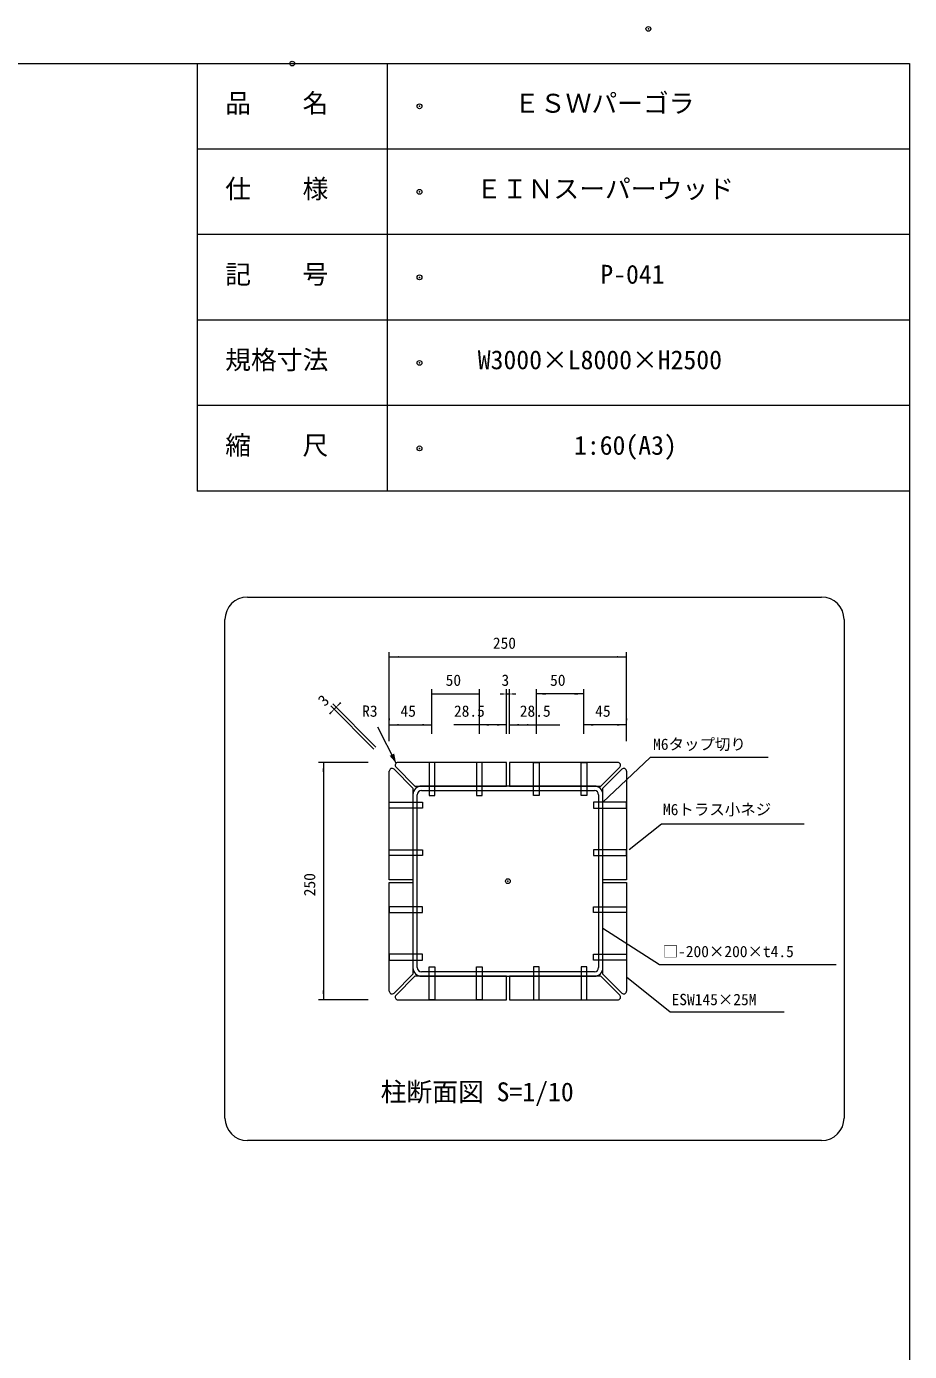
# Model space of a CAD drawing. Units: millimetres, scale not verified, with parts at other scales. Extents: x -11700 to 11700, y -8360 to 8374.
# Drawn here: x 6121 to 11700, y 8 to 8374 of the extents above; entities that cross this region are included whole.
import ezdxf
from ezdxf.enums import TextEntityAlignment as Align

# ---------------------------------------------------------------- set-up
doc = ezdxf.new("R2010")
doc.units = ezdxf.units.MM
doc.header["$LTSCALE"] = 60
doc.header["$PDMODE"] = 32
doc.header["$PDSIZE"] = 30
doc.layers.add('0-1_IMPORTED', color=30, linetype='Continuous', lineweight=18)
doc.styles.add('ＭＳ ゴシック', font='')
doc.styles.get('ＭＳ ゴシック').set_extended_font_data('MS Gothic')

msp = doc.modelspace()

# ---------------------------------------------------------------- linework, layer by layer
at = {"layer": '0-1_IMPORTED'}
for p, q in [((7200, 8140.5), (7200, 5440.5)), ((8400, 8140.5), (8400, 5440.5)), ((11700, 7600.5), (7200, 7600.5)), ((11700, 7060.5), (7200, 7060.5)), ((11700, 6520.5), (7200, 6520.5)), ((11700, 5980.5), (7200, 5980.5)), ((11700, 5440.5), (7200, 5440.5)), ((7516.57, 4771.5), (11144.88, 4771.5)), ((7374.73, 1481.34), (7374.73, 4629.66)), ((11286.73, 4629.66), (11286.73, 1481.34)), ((11144.88, 1339.5), (7516.57, 1339.5))]:
    msp.add_line(p, q, dxfattribs=at)
at = {"layer": '0-1_IMPORTED', "color": 3}
for p, q in [((8412.73, 3861.3), (8412.73, 4423.5)), ((8412.73, 4393.5), (9912.73, 4393.5)), ((9912.73, 3861.3), (9912.73, 4423.5)), ((8682.73, 3907.5), (8682.73, 4189.5)), ((8982.73, 3907.5), (8982.73, 4189.5)), ((9153.73, 3907.5), (9153.73, 4189.5)), ((9171.73, 3907.5), (9171.73, 4189.5)), ((9342.73, 3907.5), (9342.73, 4189.5)), ((9642.73, 3907.5), (9642.73, 4189.5)), ((8682.73, 4159.5), (8982.73, 4159.5)), ((9153.73, 4159.5), (9171.73, 4159.5)), ((9642.73, 4159.5), (9342.73, 4159.5)), ((8316.17, 3811.32), (8043.15, 4084.35)), ((8328.9, 3824.05), (8055.88, 4097.08)), ((8064.36, 4063.14), (8077.09, 4075.86)), ((8456.18, 3722.23), (8340.74, 3949.5)), ((8412.73, 4005.3), (8412.73, 3994.5)), ((8412.73, 3964.5), (8682.73, 3964.5)), ((8682.73, 3907.5), (8682.73, 3994.5)), ((9153.73, 3964.5), (8821.73, 3964.5)), ((8982.73, 3907.5), (8982.73, 3994.5)), ((9153.73, 3964.5), (8982.73, 3964.5)), ((9153.73, 3907.5), (9153.73, 3994.5)), ((9171.73, 3907.5), (9171.73, 3994.5)), ((9171.73, 3964.5), (9491.73, 3964.5)), ((9171.73, 3964.5), (9342.73, 3964.5)), ((9342.73, 3907.5), (9342.73, 3994.5)), ((9642.73, 3907.5), (9642.73, 3994.5)), ((9912.73, 3964.5), (9642.73, 3964.5)), ((9912.73, 4005.3), (9912.73, 3994.5)), ((8278.93, 3727.5), (7966.63, 3727.5)), ((7996.63, 3727.5), (7996.63, 2227.5)), ((8278.93, 2227.5), (7966.63, 2227.5))]:
    msp.add_line(p, q, dxfattribs=at)
at = {"layer": '0-1_IMPORTED', "color": 1}
for p, q in [((8443.45, 3684.04), (8562.73, 3564.77)), ((8456.18, 3696.77), (8575.45, 3577.5)), ((9762.73, 3564.77), (9882, 3684.04)), ((8562.73, 3523.5), (8562.73, 2431.5)), ((8589.73, 2431.5), (8589.73, 3523.5)), ((9708.73, 3577.5), (8616.73, 3577.5)), ((8616.73, 3550.5), (9708.73, 3550.5)), ((9735.73, 3523.5), (9735.73, 2431.5)), ((9762.73, 2431.5), (9762.73, 3523.5)), ((8575.45, 2377.5), (8456.18, 2258.23)), ((9708.73, 2404.5), (8616.73, 2404.5)), ((8616.73, 2377.5), (9708.73, 2377.5)), ((9869.27, 2258.23), (9750, 2377.5)), ((9882, 2270.96), (9762.73, 2390.23))]:
    msp.add_line(p, q, dxfattribs=at)
at = {"layer": '0-1_IMPORTED'}
msp.add_lwpolyline([(-11700, 8140.5), (11700, 8140.5), (11700, -8359.5), (-11700, -8359.5)], close=True, dxfattribs=at)
at = {"layer": '0-1_IMPORTED', "color": 1}
for points in [[(8575.45, 3577.5), (9153.73, 3577.5), (9153.73, 3727.5), (8468.91, 3727.5)], [(9856.54, 3727.5), (9171.73, 3727.5), (9171.73, 3577.5), (9750, 3577.5), (9869.27, 3696.77)], [(8562.73, 3564.77), (8562.73, 2986.5), (8412.73, 2986.5), (8412.73, 3671.32)], [(9912.73, 3671.32), (9912.73, 2986.5), (9762.73, 2986.5), (9762.73, 3564.77)], [(8412.73, 2283.68), (8412.73, 2968.5), (8562.73, 2968.5), (8562.73, 2390.23), (8443.45, 2270.96)], [(9762.73, 2390.23), (9762.73, 2968.5), (9912.73, 2968.5), (9912.73, 2283.68)], [(8468.91, 2227.5), (9153.73, 2227.5), (9153.73, 2377.5), (8575.45, 2377.5)], [(9750, 2377.5), (9171.73, 2377.5), (9171.73, 2227.5), (9856.54, 2227.5)]]:
    msp.add_lwpolyline(points, dxfattribs=at)
for points in [[(8664.73, 3727.5), (8664.73, 3517.5), (8700.73, 3517.5), (8700.73, 3727.5)], [(8664.73, 3727.5), (8664.73, 3517.5), (8700.73, 3517.5), (8700.73, 3727.5)], [(8964.73, 3727.5), (8964.73, 3517.5), (9000.73, 3517.5), (9000.73, 3727.5)], [(8964.73, 3727.5), (8964.73, 3517.5), (9000.73, 3517.5), (9000.73, 3727.5)], [(9360.73, 3727.5), (9360.73, 3517.5), (9324.73, 3517.5), (9324.73, 3727.5)], [(9660.73, 3727.5), (9660.73, 3517.5), (9624.73, 3517.5), (9624.73, 3727.5)], [(8412.73, 3475.5), (8622.73, 3475.5), (8622.73, 3439.5), (8412.73, 3439.5)], [(9912.73, 3475.5), (9702.73, 3475.5), (9702.73, 3439.5), (9912.73, 3439.5)], [(8412.73, 3175.5), (8622.73, 3175.5), (8622.73, 3139.5), (8412.73, 3139.5)], [(9912.73, 3175.5), (9702.73, 3175.5), (9702.73, 3139.5), (9912.73, 3139.5)], [(8412.73, 2779.5), (8622.73, 2779.5), (8622.73, 2815.5), (8412.73, 2815.5)], [(9912.73, 2779.5), (9702.73, 2779.5), (9702.73, 2815.5), (9912.73, 2815.5)], [(8412.73, 2479.5), (8622.73, 2479.5), (8622.73, 2515.5), (8412.73, 2515.5)], [(9912.73, 2479.5), (9702.73, 2479.5), (9702.73, 2515.5), (9912.73, 2515.5)], [(8664.73, 2227.5), (8664.73, 2437.5), (8700.73, 2437.5), (8700.73, 2227.5)], [(8964.73, 2227.5), (8964.73, 2437.5), (9000.73, 2437.5), (9000.73, 2227.5)], [(9360.73, 2227.5), (9360.73, 2437.5), (9324.73, 2437.5), (9324.73, 2227.5)], [(9660.73, 2227.5), (9660.73, 2437.5), (9624.73, 2437.5), (9624.73, 2227.5)]]:
    msp.add_lwpolyline(points, close=True, dxfattribs=at)
at = {"layer": '0-1_IMPORTED', "color": 3}
for points in [[(10806.73, 3757.54), (10061.21, 3757.54), (9762.73, 3475.5)], [(11034.73, 3337.57), (10133.21, 3337.57), (9929.7, 3175.5)], [(11236.63, 2449.54), (10121.21, 2449.54), (9762.73, 2679.36)], [(10908.73, 2149.5), (10188.73, 2149.5), (9912.73, 2371.54)]]:
    msp.add_lwpolyline(points, dxfattribs=at)
at = {"layer": '0-1_IMPORTED'}
for centre, start, end in [((7516.57, 4629.66), 90, 180), ((11144.88, 4629.66), 360, 90), ((7516.57, 1481.34), 180, 270), ((11144.88, 1481.34), 270, 360)]:
    msp.add_arc(centre, 141.84, start, end, dxfattribs=at)
at = {"layer": '0-1_IMPORTED', "color": 1}
for centre, radius, start, end in [((8430.73, 3671.32), 18, 45, 180), ((8468.91, 3709.5), 18, 90, 225), ((9856.54, 3709.5), 18, 315, 90), ((9894.73, 3671.32), 18, 360, 135), ((8616.73, 3523.5), 54, 90, 180), ((8616.73, 3523.5), 27, 90, 180), ((9708.73, 3523.5), 54, 0, 90), ((9708.73, 3523.5), 27, 0, 90), ((8616.73, 2431.5), 54, 180, 270), ((8616.73, 2431.5), 27, 180, 270), ((9708.73, 2431.5), 54, 270, 360), ((9708.73, 2431.5), 27, 270, 360), ((8430.73, 2283.68), 18, 180, 315), ((9894.73, 2283.68), 18, 225, 360), ((8468.91, 2245.5), 18, 135, 270), ((9856.54, 2245.5), 18, 270, 45)]:
    msp.add_arc(centre, radius, start, end, dxfattribs=at)
at = {"layer": '0-1_IMPORTED', "color": 7}
for p in [(10050, 8359.5), (7800, 8140.5), (8604, 7870.5), (8604, 7330.5), (8604, 6790.5), (8604, 6250.5), (8604, 5710.5), (9162.73, 2977.5)]:
    msp.add_point(p, dxfattribs=at)
at = {"layer": '0-1_IMPORTED', "color": 3}
for points in [[(8412.73, 4393.5), (8472.72, 4398.75), (8472.72, 4388.25)], [(9912.73, 4393.5), (9852.73, 4388.25), (9852.73, 4398.75)], [(8064.36, 4063.14), (8103.07, 4109.27), (8110.5, 4101.85)], [(8682.73, 4159.5), (8742.72, 4164.75), (8742.72, 4154.25)], [(8982.73, 4159.5), (8922.73, 4154.25), (8922.73, 4164.75)], [(9171.73, 4159.5), (9111.73, 4154.25), (9111.73, 4164.75)], [(9153.73, 4159.5), (9213.72, 4164.75), (9213.72, 4154.25)], [(9342.73, 4159.5), (9402.72, 4164.75), (9402.72, 4154.25)], [(9642.73, 4159.5), (9582.73, 4154.25), (9582.73, 4164.75)], [(8077.09, 4075.86), (8039.19, 4029.06), (8031.64, 4036.35)], [(8412.73, 3964.5), (8472.72, 3969.75), (8472.72, 3959.25)], [(8682.73, 3964.5), (8622.73, 3959.25), (8622.73, 3969.75)], [(8982.73, 3964.5), (9042.72, 3969.75), (9042.72, 3959.25)], [(9153.73, 3964.5), (9093.73, 3959.25), (9093.73, 3969.75)], [(9171.73, 3964.5), (9231.72, 3969.75), (9231.72, 3959.25)], [(9342.73, 3964.5), (9282.73, 3959.25), (9282.73, 3969.75)], [(9642.73, 3964.5), (9702.72, 3969.75), (9702.72, 3959.25)], [(9912.73, 3964.5), (9852.73, 3959.25), (9852.73, 3969.75)], [(8456.18, 3722.23), (8415.43, 3769.1), (8444.33, 3783.2)], [(7996.63, 3727.5), (8001.88, 3667.5), (7991.38, 3667.5)], [(7996.63, 2227.5), (7991.38, 2287.5), (8001.88, 2287.5)]]:
    msp.add_solid(points, dxfattribs=at)

# ---------------------------------------------------------------- texts
at = {"layer": '0-1_IMPORTED', "color": 7, "style": 'ＭＳ ゴシック'}
for s, height, p in [('品\u3000\u3000名', 119.4, (7376.67, 7794.3)), ('ＥＳＷパーゴラ', 119.4, (9201.69, 7794.3)), ('仕\u3000\u3000様', 119.4, (7376.67, 7254.3)), ('ＥＩＮスーパーウッド', 119.4, (8961.78, 7254.3)), ('記\u3000\u3000号', 119.4, (7376.67, 6714.3)), ('P-041', 119.4, (9746.49, 6714.3)), ('規格寸法', 119.4, (7376.67, 6174.3)), ('W3000×L8000×H2500', 119.4, (8972.08, 6174.3)), ('縮\u3000\u3000尺', 119.4, (7376.67, 5634.3)), ('1:60(A3)', 119.4, (9580.11, 5634.3)), ('250', 71.65, (9067.48, 4423.28)), ('50', 71.65, (8769.23, 4189.28)), ('3', 71.65, (9121.98, 4189.28)), ('50', 71.65, (9429.23, 4189.28)), ('R3', 71.65, (8241.7, 3994.28)), ('45', 71.65, (8484.23, 3994.28)), ('28.5', 71.65, (8821.73, 3994.28)), ('28.5', 71.65, (9237.73, 3994.28)), ('45', 71.65, (9714.23, 3994.28)), ('M6タップ切り', 71.65, (10080.13, 3785.25)), ('M6トラス小ネジ', 71.65, (10142.32, 3372.89)), ('□-200×200×t4.5', 71.65, (10140.13, 2476.15)), ('ESW145×25M', 71.65, (10196.78, 2172.86)), ('柱断面図 S=1/10', 119.4, (8358.53, 1551.67))]:
    msp.add_text(s, height=height, dxfattribs=at).set_placement(p, align=Align.BOTTOM_LEFT)
for s, rotation, p in [('3', 45, (8020.85, 4061.74)), ('250', 90, (7966.85, 2882.25))]:
    msp.add_text(s, height=71.65, rotation=rotation, dxfattribs=at).set_placement(p, align=Align.BOTTOM_LEFT)

doc.saveas('drawing.dxf')
